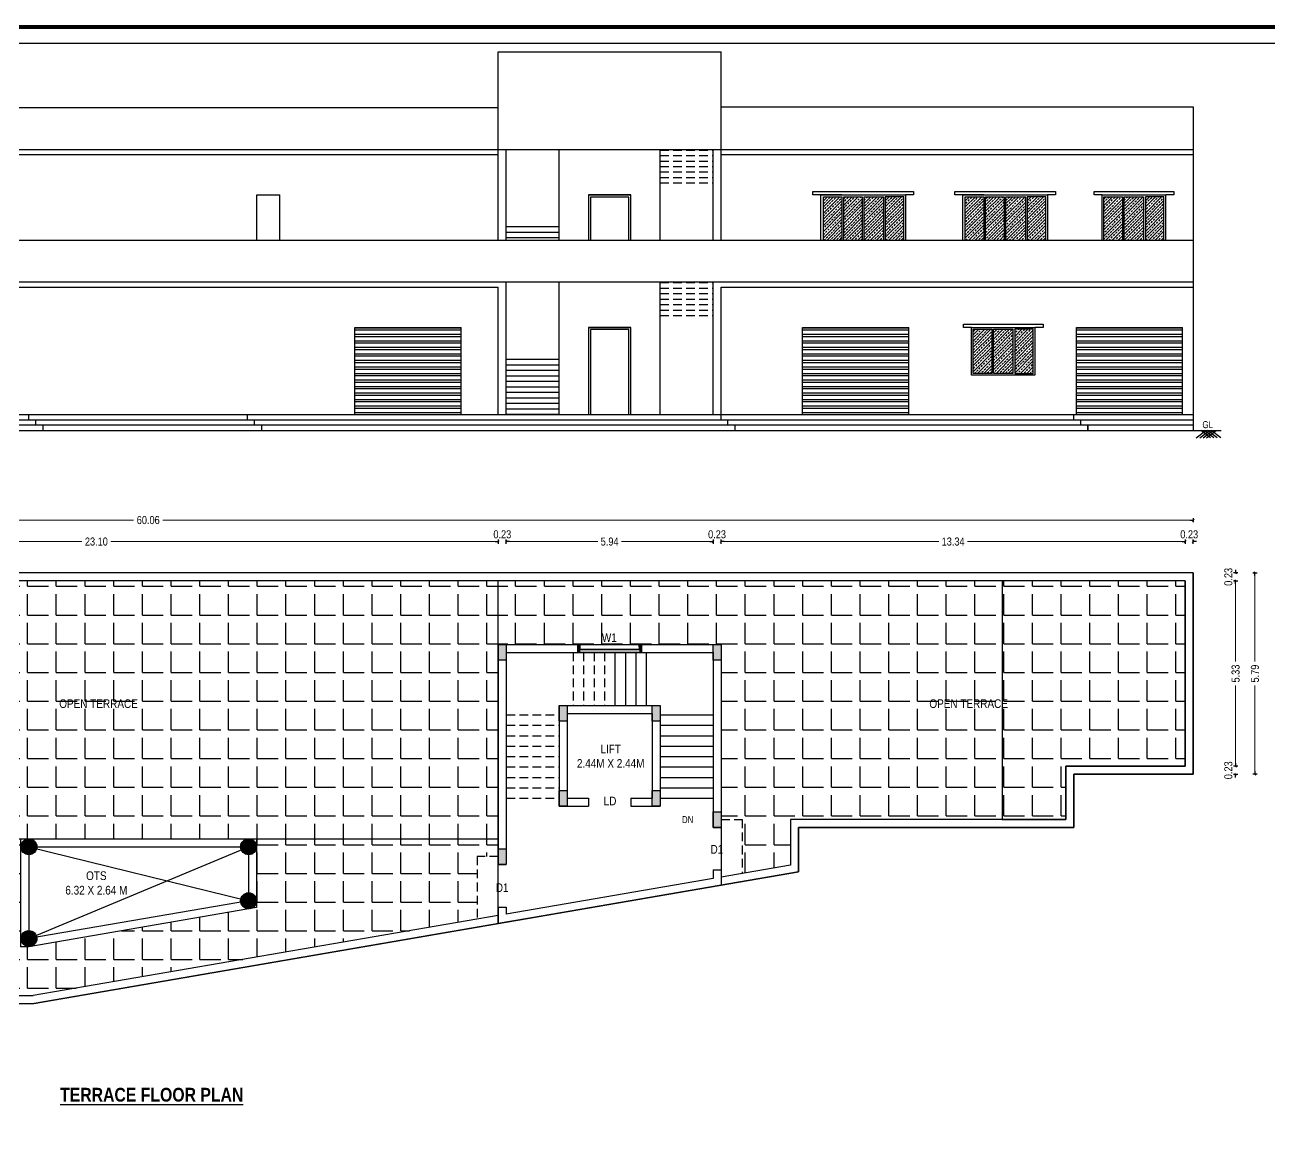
# Model space of a CAD drawing. Header units: metres. Extents: x 127 to 433, y 178 to 269.
# Drawn here: x 361.27 to 397.03, y 236.76 to 268.59 of the extents above; entities that cross this region are included whole.
import ezdxf

# ---------------------------------------------------------------- set-up
doc = ezdxf.new("R2010")
doc.units = ezdxf.units.M
doc.header["$MEASUREMENT"] = 0
doc.linetypes.add('DASHED', pattern=[0.75, 0.5, -0.25])
doc.linetypes.add('HIDDEN', pattern=[0.375, 0.25, -0.125])
for name, color, linetype in [('0 @ 1', 7, 'Continuous'), ('BLK_1_FLR_1_BLT_UP_AREA_DEDUCT', 1, 'Continuous'), ('BLK_1_FLR_2_ROOF_AREA', 54, 'Continuous'), ('BLK_1_STAIR_HEADROOM', 1, 'Continuous'), ('COLU', 6, 'Continuous'), ('GLASS', 4, 'Continuous'), ('HATCH', 8, 'Continuous'), ('SOLAR_PANEL', 3, 'Continuous')]:
    doc.layers.add(name, color=color, linetype=linetype)
for name, color, linetype, lineweight in [('door', 32, 'Continuous', 15), ('Porch', 250, 'Continuous', 0), ('sill level', 18, 'Continuous', 13)]:
    doc.layers.add(name, color=color, linetype=linetype, lineweight=lineweight)
doc.styles.add('Arial', font='swissc.ttf')
doc.styles.get("Standard").update_dxf_attribs({"font": 'swissc.ttf'})
doc.dimstyles.new('FLOOR DIM', dxfattribs={"dimtxt": 0.23, "dimasz": 0.03, "dimexe": 0.075, "dimexo": 0.3, "dimgap": 0.09, "dimtad": 0, "dimzin": 3, "dimdsep": 46, "dimtxsty": 'Arial', "dimblk": 'JM1', "dimcen": -0.09, "dimse1": 1, "dimse2": 1, "dimclrd": 5, "dimclre": 250, "dimclrt": 3, "dimazin": 0, "dimtfac": 0.65, "dimtix": 1, "dimtofl": 0, "dimtmove": 0, "dimatfit": 2, "dimfxl": 0, "dimfrac": 1, "dimtolj": 1, "dimlwd": 18, "dimlwe": -1, "dimarcsym": 0})
pattern_1 = [(45, (-113576.43154, 27845.85812), (-0.08838834765, 0.08838834765), []), (45, (-113576.34315, 27845.85812), (-0.08838834765, 0.08838834765), [0.0625, -0.03125])]
pattern_2 = [(45, (-113572.35438, 27845.85812), (-0.08838834765, 0.08838834765), []), (45, (-113572.26599, 27845.85812), (-0.08838834765, 0.08838834765), [0.0625, -0.03125])]

# ---------------------------------------------------------------- blocks, each defined once
blk = doc.blocks.new('WIN1')
at = {"layer": 'HATCH'}
h = blk.add_hatch(dxfattribs=at)
h.set_pattern_fill('ANSI33', color=256, scale=0.5)
h.set_pattern_definition([(45, (-111865.24615, 26251.29632), (-0.08838834765, 0.08838834765), []), (45, (-111865.15776, 26251.29632), (-0.08838834765, 0.08838834765), [0.0625, -0.03125])])
h.paths.add_polyline_path([(423.305, 193.767), (422.77, 193.767), (422.77, 192.497), (423.305, 192.497)])
h.paths.add_polyline_path([(423.915, 193.767), (423.355, 193.767), (423.355, 192.497), (423.915, 192.497)])
h.paths.add_polyline_path([(423.965, 192.497), (424.5, 192.497), (424.5, 193.767), (423.965, 193.767)])
for points in [[(422.72, 193.817), (424.549, 193.817), (424.549, 192.447), (422.72, 192.447)], [(423.305, 192.497), (422.77, 192.497), (422.77, 193.767), (423.305, 193.767)], [(423.915, 192.497), (423.355, 192.497), (423.355, 193.767), (423.915, 193.767)], [(423.965, 192.497), (424.5, 192.497), (424.5, 193.767), (423.965, 193.767)]]:
    blk.add_lwpolyline(points, close=True)
blk = doc.blocks.new('JM1')
at = {"color": 2}
for p, q in [((-3, 0), (0, 0)), ((-0.9, -0.9), (0.9, 0.9)), ((0, 2), (0, -2))]:
    blk.add_line(p, q, dxfattribs=at)
blk = doc.blocks.new('*D203')
at = {"color": 5, "lineweight": 18}
for p, q in [((351.807, 253.736), (362.909, 253.736)), ((374.847, 253.736), (363.746, 253.736))]:
    blk.add_line(p, q, dxfattribs=at)
at = {"layer": 'Defpoints', "color": 0}
for p in [(374.877, 253.736), (374.877, 252.838), (351.777, 252.608)]:
    blk.add_point(p, dxfattribs=at)
at = {"color": 5, "lineweight": 18, "xscale": 0.03, "yscale": 0.03, "zscale": 0.03, "rotation": 180}
blk.add_blockref('JM1', (351.777, 253.736), dxfattribs=at)
at = {"color": 5, "lineweight": 18, "xscale": 0.03, "yscale": 0.03, "zscale": 0.03}
blk.add_blockref('JM1', (374.877, 253.736), dxfattribs=at)
at = {"color": 3, "insert": (363.327, 253.736), "char_height": 0.23, "attachment_point": 5, "style": 'Arial'}
blk.add_mtext('\\A1;23.10', dxfattribs=at)
blk = doc.blocks.new('*D204')
at = {"color": 5, "lineweight": 18}
for p, q in [((374.847, 253.736), (374.817, 253.736)), ((375.137, 253.736), (375.167, 253.736))]:
    blk.add_line(p, q, dxfattribs=at)
at = {"layer": 'Defpoints', "color": 0}
for p in [(375.107, 253.736), (374.877, 252.608), (375.107, 252.608)]:
    blk.add_point(p, dxfattribs=at)
at = {"color": 5, "lineweight": 18, "xscale": 0.03, "yscale": 0.03, "zscale": 0.03}
blk.add_blockref('JM1', (374.877, 253.736), dxfattribs=at)
at = {"color": 5, "lineweight": 18, "xscale": 0.03, "yscale": 0.03, "zscale": 0.03, "rotation": 180}
blk.add_blockref('JM1', (375.107, 253.736), dxfattribs=at)
at = {"color": 3, "insert": (374.992, 253.944), "char_height": 0.23, "attachment_point": 5, "style": 'Arial'}
blk.add_mtext('\\A1;0.23', dxfattribs=at)
blk = doc.blocks.new('*D205')
at = {"color": 5, "lineweight": 18}
for p, q in [((375.137, 253.736), (377.734, 253.736)), ((381.017, 253.736), (378.421, 253.736))]:
    blk.add_line(p, q, dxfattribs=at)
at = {"layer": 'Defpoints', "color": 0}
for p in [(381.047, 253.736), (375.107, 252.608), (381.047, 252.608)]:
    blk.add_point(p, dxfattribs=at)
at = {"color": 5, "lineweight": 18, "xscale": 0.03, "yscale": 0.03, "zscale": 0.03, "rotation": 180}
blk.add_blockref('JM1', (375.107, 253.736), dxfattribs=at)
at = {"color": 5, "lineweight": 18, "xscale": 0.03, "yscale": 0.03, "zscale": 0.03}
blk.add_blockref('JM1', (381.047, 253.736), dxfattribs=at)
at = {"color": 3, "insert": (378.077, 253.736), "char_height": 0.23, "attachment_point": 5, "style": 'Arial'}
blk.add_mtext('\\A1;5.94', dxfattribs=at)
blk = doc.blocks.new('*D206')
at = {"color": 5, "lineweight": 18}
for p, q in [((381.307, 253.736), (387.533, 253.736)), ((394.587, 253.736), (388.362, 253.736))]:
    blk.add_line(p, q, dxfattribs=at)
at = {"layer": 'Defpoints', "color": 0}
for p in [(394.617, 253.736), (381.277, 252.608), (394.617, 252.608)]:
    blk.add_point(p, dxfattribs=at)
at = {"color": 5, "lineweight": 18, "xscale": 0.03, "yscale": 0.03, "zscale": 0.03, "rotation": 180}
blk.add_blockref('JM1', (381.277, 253.736), dxfattribs=at)
at = {"color": 5, "lineweight": 18, "xscale": 0.03, "yscale": 0.03, "zscale": 0.03}
blk.add_blockref('JM1', (394.617, 253.736), dxfattribs=at)
at = {"color": 3, "insert": (387.947, 253.736), "char_height": 0.23, "attachment_point": 5, "style": 'Arial'}
blk.add_mtext('\\A1;13.34', dxfattribs=at)
blk = doc.blocks.new('*D207')
at = {"color": 5, "lineweight": 18}
for p, q in [((394.587, 253.736), (394.557, 253.736)), ((394.877, 253.736), (394.907, 253.736))]:
    blk.add_line(p, q, dxfattribs=at)
at = {"layer": 'Defpoints', "color": 0}
for p in [(394.847, 253.736), (394.847, 252.838), (394.617, 252.608)]:
    blk.add_point(p, dxfattribs=at)
at = {"color": 5, "lineweight": 18, "xscale": 0.03, "yscale": 0.03, "zscale": 0.03}
blk.add_blockref('JM1', (394.617, 253.736), dxfattribs=at)
at = {"color": 5, "lineweight": 18, "xscale": 0.03, "yscale": 0.03, "zscale": 0.03, "rotation": 180}
blk.add_blockref('JM1', (394.847, 253.736), dxfattribs=at)
at = {"color": 3, "insert": (394.732, 253.944), "char_height": 0.23, "attachment_point": 5, "style": 'Arial'}
blk.add_mtext('\\A1;0.23', dxfattribs=at)
blk = doc.blocks.new('*D208')
at = {"color": 5, "lineweight": 18}
for p, q in [((334.817, 254.353), (364.397, 254.353)), ((394.817, 254.353), (365.237, 254.353))]:
    blk.add_line(p, q, dxfattribs=at)
at = {"layer": 'Defpoints', "color": 0}
for p in [(334.787, 254.353), (334.787, 252.838), (394.847, 252.838)]:
    blk.add_point(p, dxfattribs=at)
at = {"color": 5, "lineweight": 18, "xscale": 0.03, "yscale": 0.03, "zscale": 0.03, "rotation": 180}
blk.add_blockref('JM1', (334.787, 254.353), dxfattribs=at)
at = {"color": 5, "lineweight": 18, "xscale": 0.03, "yscale": 0.03, "zscale": 0.03}
blk.add_blockref('JM1', (394.847, 254.353), dxfattribs=at)
at = {"color": 3, "insert": (364.817, 254.353), "char_height": 0.23, "attachment_point": 5, "style": 'Arial'}
blk.add_mtext('\\A1;60.06', dxfattribs=at)
blk = doc.blocks.new('*D190')
at = {"color": 5, "lineweight": 18}
for p, q in [((396.065, 252.868), (396.065, 252.898)), ((396.065, 252.578), (396.065, 252.548))]:
    blk.add_line(p, q, dxfattribs=at)
at = {"layer": 'Defpoints', "color": 0}
for p in [(394.847, 252.838), (394.617, 252.608), (396.065, 252.608)]:
    blk.add_point(p, dxfattribs=at)
at = {"color": 5, "lineweight": 18, "xscale": 0.03, "yscale": 0.03, "zscale": 0.03}
for p, rotation in [((396.065, 252.838), 270), ((396.065, 252.608), 90)]:
    blk.add_blockref('JM1', p, dxfattribs=dict(at, rotation=rotation))
at = {"color": 3, "insert": (395.857, 252.723), "char_height": 0.23, "attachment_point": 5, "rotation": 90, "style": 'Arial'}
blk.add_mtext('\\A1;0.23', dxfattribs=at)
blk = doc.blocks.new('*D209')
at = {"color": 5, "lineweight": 18}
for p, q in [((396.065, 252.578), (396.065, 250.286)), ((396.065, 247.308), (396.065, 249.6))]:
    blk.add_line(p, q, dxfattribs=at)
at = {"layer": 'Defpoints', "color": 0}
for p in [(394.617, 252.608), (394.617, 247.278), (396.065, 247.278)]:
    blk.add_point(p, dxfattribs=at)
at = {"color": 5, "lineweight": 18, "xscale": 0.03, "yscale": 0.03, "zscale": 0.03}
for p, rotation in [((396.065, 252.608), 90), ((396.065, 247.278), 270)]:
    blk.add_blockref('JM1', p, dxfattribs=dict(at, rotation=rotation))
at = {"color": 3, "insert": (396.065, 249.943), "char_height": 0.23, "attachment_point": 5, "rotation": 90, "style": 'Arial'}
blk.add_mtext('\\A1;5.33', dxfattribs=at)
blk = doc.blocks.new('*D210')
at = {"color": 5, "lineweight": 18}
for p, q in [((396.065, 247.308), (396.065, 247.338)), ((396.065, 247.018), (396.065, 246.988))]:
    blk.add_line(p, q, dxfattribs=at)
at = {"layer": 'Defpoints', "color": 0}
for p in [(394.617, 247.278), (394.847, 247.048), (396.065, 247.048)]:
    blk.add_point(p, dxfattribs=at)
at = {"color": 5, "lineweight": 18, "xscale": 0.03, "yscale": 0.03, "zscale": 0.03}
for p, rotation in [((396.065, 247.278), 270), ((396.065, 247.048), 90)]:
    blk.add_blockref('JM1', p, dxfattribs=dict(at, rotation=rotation))
at = {"color": 3, "insert": (395.857, 247.163), "char_height": 0.23, "attachment_point": 5, "rotation": 90, "style": 'Arial'}
blk.add_mtext('\\A1;0.23', dxfattribs=at)
blk = doc.blocks.new('*D211')
at = {"color": 5, "lineweight": 18}
for p, q in [((396.621, 252.808), (396.621, 250.286)), ((396.621, 247.078), (396.621, 249.6))]:
    blk.add_line(p, q, dxfattribs=at)
at = {"layer": 'Defpoints', "color": 0}
for p in [(394.847, 252.838), (396.621, 252.838), (394.847, 247.048)]:
    blk.add_point(p, dxfattribs=at)
at = {"color": 5, "lineweight": 18, "xscale": 0.03, "yscale": 0.03, "zscale": 0.03}
for p, rotation in [((396.621, 252.838), 90), ((396.621, 247.048), 270)]:
    blk.add_blockref('JM1', p, dxfattribs=dict(at, rotation=rotation))
at = {"color": 3, "insert": (396.621, 249.943), "char_height": 0.23, "attachment_point": 5, "rotation": 90, "style": 'Arial'}
blk.add_mtext('\\A1;5.79', dxfattribs=at)
blk = doc.blocks.new('*D213')
at = {"color": 5, "lineweight": 18}
for p, q in [((381.017, 253.736), (380.987, 253.736)), ((381.307, 253.736), (381.337, 253.736))]:
    blk.add_line(p, q, dxfattribs=at)
at = {"layer": 'Defpoints', "color": 0}
for p in [(381.277, 253.736), (381.277, 250.778), (381.047, 250.548)]:
    blk.add_point(p, dxfattribs=at)
at = {"color": 5, "lineweight": 18, "xscale": 0.03, "yscale": 0.03, "zscale": 0.03}
blk.add_blockref('JM1', (381.047, 253.736), dxfattribs=at)
at = {"color": 5, "lineweight": 18, "xscale": 0.03, "yscale": 0.03, "zscale": 0.03, "rotation": 180}
blk.add_blockref('JM1', (381.277, 253.736), dxfattribs=at)
at = {"color": 3, "insert": (381.162, 253.944), "char_height": 0.23, "attachment_point": 5, "style": 'Arial'}
blk.add_mtext('\\A1;0.23', dxfattribs=at)
blk = doc.blocks.new('YJTYTY')
at = {"layer": 'Porch', "ltscale": 10}
h = blk.add_hatch(dxfattribs=at)
h.set_pattern_fill('ANSI31', color=256, scale=0.127, angle=-0.001718)
edge = h.paths.add_edge_path()
edge.add_arc((361.387, 244.968), 0.23, 0, 360)
at = {"layer": 'COLU', "ltscale": 10}
blk.add_circle((361.387, 244.968), 0.23, dxfattribs=at)
blk = doc.blocks.new('TYHJ')
at = {"layer": 'Porch', "ltscale": 10}
h = blk.add_hatch(color=256, dxfattribs=at)
h.dxf.hatch_style = 1
h.paths.add_polyline_path([(369.266, 162.409), (369.036, 162.409), (369.036, 161.959), (369.266, 161.959)])
at = {"layer": 'COLU', "ltscale": 10}
blk.add_lwpolyline([(369.266, 161.959), (369.036, 161.959), (369.036, 162.409), (369.266, 162.409)], close=True, dxfattribs=at)
blk = doc.blocks.new('TUYKUK')
at = {"color": 1}
for name, p in [('TYHJ', (5.841, 88.369)), ('TYHJ', (12.011, 88.369)), ('TYHJ', (7.591, 86.619)), ('TYHJ', (10.261, 86.619)), ('TYHJ', (-23.049, 84.232)), ('TYHJ', (-19.771, 84.232)), ('TYHJ', (7.591, 84.169)), ('TYHJ', (10.261, 84.169)), ('TYHJ', (12.011, 83.559)), ('YJTYTY', (0, 0)), ('YJTYTY', (6.316, 0)), ('TYHJ', (5.841, 82.495)), ('YJTYTY', (6.316, -1.555)), ('TYHJ', (-23.049, 80.134)), ('TYHJ', (-19.771, 80.134)), ('YJTYTY', (0, -2.642)), ('TYHJ', (-34.249, 79.219)), ('TYHJ', (-30.969, 78.999)), ('TYHJ', (-34.249, 75.939)), ('TYHJ', (-30.969, 75.939))]:
    blk.add_blockref(name, p, dxfattribs=at)
blk = doc.blocks.new('W1')
h = blk.add_hatch(color=252)
h.dxf.hatch_style = 1
h.paths.add_polyline_path([(373.281, 147.635), (373.345, 147.635), (373.345, 147.699), (373.281, 147.699)])
h.paths.add_polyline_path([(373.281, 147.533), (373.329, 147.533), (373.329, 147.574), (373.345, 147.574), (373.345, 147.635), (373.281, 147.635)])
h.paths.add_polyline_path([(373.281, 147.469), (373.329, 147.469), (373.329, 147.533), (373.281, 147.533)])
h = blk.add_hatch(color=252)
h.dxf.hatch_style = 1
h.paths.add_polyline_path([(375.062, 147.469), (375.11, 147.469), (375.11, 147.533), (375.062, 147.533)])
h.paths.add_polyline_path([(375.046, 147.574), (375.062, 147.574), (375.062, 147.533), (375.11, 147.533), (375.11, 147.635), (375.046, 147.635)])
h.paths.add_polyline_path([(375.046, 147.635), (375.11, 147.635), (375.11, 147.699), (375.046, 147.699)])
for p, q in [((373.345, 147.635), (373.345, 147.699)), ((375.046, 147.635), (375.046, 147.699)), ((373.329, 147.533), (373.329, 147.469)), ((375.062, 147.533), (375.062, 147.469))]:
    blk.add_line(p, q)
blk.add_lwpolyline([(375.11, 147.469), (373.281, 147.469), (373.281, 147.699), (375.11, 147.699)], close=True)
at = {"layer": 'door'}
for p, q in [((373.281, 147.635), (373.345, 147.635)), ((373.345, 147.635), (373.281, 147.635)), ((373.329, 147.533), (373.281, 147.533)), ((373.329, 147.574), (373.329, 147.533)), ((373.345, 147.574), (373.329, 147.574)), ((373.345, 147.635), (373.345, 147.574)), ((375.046, 147.635), (375.046, 147.574)), ((375.11, 147.635), (375.046, 147.635)), ((375.046, 147.574), (375.062, 147.574)), ((375.062, 147.574), (375.062, 147.533)), ((375.062, 147.533), (375.11, 147.533))]:
    blk.add_line(p, q, dxfattribs=at)
at = {"layer": 'GLASS'}
for p, q in [((375.062, 147.555), (373.329, 147.555)), ((375.062, 147.549), (373.329, 147.549))]:
    blk.add_line(p, q, dxfattribs=at)
at = {"layer": 'sill level'}
for p, q in [((373.281, 147.699), (375.11, 147.699)), ((373.281, 147.469), (375.11, 147.469))]:
    blk.add_line(p, q, dxfattribs=at)

msp = doc.modelspace()

# ---------------------------------------------------------------- hatches: boundary and pattern name
h = msp.add_hatch()
h.set_pattern_fill('ANSI32', color=252, scale=0.5, angle=135)
h.set_pattern_definition([(180, (-113558.98748, 27845.75812), (0, -0.1875), []), (180, (-113559.04998, 27845.82062), (0, -0.1875), [])])
h.paths.add_polyline_path([(370.758, 257.388), (373.808, 257.388), (373.808, 259.888), (370.758, 259.888)])
h = msp.add_hatch()
h.set_pattern_fill('ANSI32', color=252, scale=0.5, angle=135)
h.set_pattern_definition([(180, (-113546.12518, 27845.75812), (0, -0.1875), []), (180, (-113546.18768, 27845.82062), (0, -0.1875), [])])
h.paths.add_polyline_path([(383.621, 257.388), (386.671, 257.388), (386.671, 259.888), (383.621, 259.888)])
h = msp.add_hatch()
h.set_pattern_fill('ANSI32', color=252, scale=0.5, angle=135)
h.set_pattern_definition([(180, (-113538.25357, 27845.75812), (0, -0.1875), []), (180, (-113538.31607, 27845.82062), (0, -0.1875), [])])
h.paths.add_polyline_path([(391.492, 257.388), (394.542, 257.388), (394.542, 259.888), (391.492, 259.888)])
h = msp.add_hatch()
h.set_pattern_fill('ANGLE', color=252, scale=3)
h.set_pattern_definition([(0, (0, 0), (0, 0.825), [0.6, -0.225]), (90, (0, 0), (-0.825, 1e-16), [0.6, -0.225])])
h.paths.add_polyline_path([(351.777, 252.608), (394.617, 252.608), (394.617, 247.278), (391.187, 247.278), (391.187, 245.748), (383.277, 245.748), (383.277, 244.435), (381.887, 244.195), (381.887, 245.748), (381.277, 245.748), (381.277, 250.778), (374.877, 250.778), (374.877, 244.684), (374.267, 244.684), (374.267, 242.884), (361.507, 240.688), (350.105, 240.688), (350.105, 242.093), (351.777, 242.093)])
h.paths.add_polyline_path([(367.933, 245.198), (367.933, 243.219), (361.387, 242.093), (361.157, 242.093), (361.157, 245.198)], flags=16)
h.paths.add_polyline_path([(362.297, 248.814), (364.478, 248.814), (364.478, 249.337), (362.297, 249.337)], flags=24)
h.paths.add_polyline_path([(387.301, 248.814), (389.482, 248.814), (389.482, 249.337), (387.301, 249.337)], flags=24)
h = msp.add_hatch()
h.set_pattern_fill('ANSI31', color=252)
h.paths.add_polyline_path([(362.359, 243.45), (364.301, 243.45), (364.301, 244.394), (362.359, 244.394)], flags=8)
h.paths.add_polyline_path([(385.815, 248.956), (387.996, 248.956), (387.996, 249.48), (385.815, 249.48)], flags=24)
h.paths.add_polyline_path([(362.297, 248.814), (364.478, 248.814), (364.478, 249.337), (362.297, 249.337)], flags=24)
h = msp.add_hatch()
h.set_pattern_fill('ANSI31', color=252)
h.paths.add_polyline_path([(362.359, 243.45), (364.301, 243.45), (364.301, 244.394), (362.359, 244.394)], flags=9)
h.paths.add_polyline_path([(362.297, 248.814), (364.478, 248.814), (364.478, 249.337), (362.297, 249.337)], flags=9)
h = msp.add_hatch()
h.set_pattern_fill('ANSI31', color=252)
h.paths.add_polyline_path([(362.359, 243.45), (364.301, 243.45), (364.301, 244.394), (362.359, 244.394)], flags=9)
h.paths.add_polyline_path([(362.297, 248.814), (364.478, 248.814), (364.478, 249.337), (362.297, 249.337)], flags=9)
h = msp.add_hatch()
h.set_pattern_fill('ANSI31', color=252)
h.set_pattern_definition([(45, (351.77726, 242.0929), (-0.08838835, 0.08838835), [])])
h.paths.add_polyline_path([(387.301, 248.814), (389.482, 248.814), (389.482, 249.337), (387.301, 249.337)], flags=9)
h.paths.add_polyline_path([(362.359, 243.45), (364.301, 243.45), (364.301, 244.394), (362.359, 244.394)], flags=9)
h.paths.add_polyline_path([(362.297, 248.814), (364.478, 248.814), (364.478, 249.337), (362.297, 249.337)], flags=9)
at = {"layer": '0 @ 1'}
h = msp.add_hatch(dxfattribs=at)
h.set_pattern_fill('ANSI31', color=252)
h.paths.add_polyline_path([(362.359, 243.45), (364.301, 243.45), (364.301, 244.394), (362.359, 244.394)], flags=9)
h.paths.add_polyline_path([(362.297, 248.814), (364.478, 248.814), (364.478, 249.337), (362.297, 249.337)], flags=9)
at = {"layer": 'HATCH'}
h = msp.add_hatch(dxfattribs=at)
h.set_pattern_fill('ANSI33', color=256, scale=0.5)
h.set_pattern_definition(pattern_1)
h.paths.add_polyline_path([(384.753, 263.648), (384.218, 263.648), (384.218, 262.398), (384.753, 262.398)])
h = msp.add_hatch(dxfattribs=at)
h.set_pattern_fill('ANSI33', color=256, scale=0.5)
h.set_pattern_definition(pattern_1)
h.paths.add_polyline_path([(385.338, 263.648), (384.803, 263.648), (384.803, 262.398), (385.338, 262.398)])
h = msp.add_hatch(dxfattribs=at)
h.set_pattern_fill('ANSI33', color=256, scale=0.5)
h.set_pattern_definition([(45, (-111903.21298, 26321.17734), (-0.08838834765, 0.08838834765), []), (45, (-111903.12459, 26321.17734), (-0.08838834765, 0.08838834765), [0.0625, -0.03125])])
h.paths.add_polyline_path([(385.998, 262.398), (386.533, 262.398), (386.533, 263.648), (385.998, 263.648)])
h.paths.add_polyline_path([(385.388, 262.398), (385.948, 262.398), (385.948, 263.648), (385.388, 263.648)])
h = msp.add_hatch(dxfattribs=at)
h.set_pattern_fill('ANSI33', color=256, scale=0.5)
h.set_pattern_definition(pattern_2)
h.paths.add_polyline_path([(388.831, 263.648), (388.296, 263.648), (388.296, 262.398), (388.831, 262.398)])
h = msp.add_hatch(dxfattribs=at)
h.set_pattern_fill('ANSI33', color=256, scale=0.5)
h.set_pattern_definition(pattern_2)
h.paths.add_polyline_path([(389.416, 263.648), (388.881, 263.648), (388.881, 262.398), (389.416, 262.398)])
h = msp.add_hatch(dxfattribs=at)
h.set_pattern_fill('ANSI33', color=256, scale=0.5)
h.set_pattern_definition([(45, (-111899.13582, 26321.17734), (-0.08838834765, 0.08838834765), []), (45, (-111899.04743, 26321.17734), (-0.08838834765, 0.08838834765), [0.0625, -0.03125])])
h.paths.add_polyline_path([(390.076, 262.398), (390.611, 262.398), (390.611, 263.648), (390.076, 263.648)])
h.paths.add_polyline_path([(389.466, 262.398), (390.026, 262.398), (390.026, 263.648), (389.466, 263.648)])
h = msp.add_hatch(dxfattribs=at)
h.set_pattern_fill('ANSI33', color=256, scale=0.5)
h.set_pattern_definition([(45, (-111895.74013, 26321.17734), (-0.08838834765, 0.08838834765), []), (45, (-111895.65174, 26321.17734), (-0.08838834765, 0.08838834765), [0.0625, -0.03125])])
h.paths.add_polyline_path([(392.861, 262.398), (393.421, 262.398), (393.421, 263.648), (392.861, 263.648)])
h.paths.add_polyline_path([(393.471, 262.398), (394.006, 262.398), (394.006, 263.648), (393.471, 263.648)])
h.paths.add_polyline_path([(392.276, 262.398), (392.811, 262.398), (392.811, 263.648), (392.276, 263.648)])

# ---------------------------------------------------------------- linework, layer by layer
for p, q in [((374.877, 267.81), (381.277, 267.812)), ((374.877, 262.398), (374.877, 267.81)), ((381.277, 262.398), (381.277, 267.812)), ((334.787, 266.208), (374.877, 266.208)), ((381.277, 266.228), (394.848, 266.228)), ((394.848, 266.228), (394.848, 256.928)), ((346.098, 265.008), (394.848, 265.008)), ((375.107, 262.398), (375.107, 265.008)), ((376.627, 262.398), (376.627, 265.008)), ((379.527, 262.398), (379.527, 265.008)), ((381.047, 262.398), (381.047, 265.008)), ((349.032, 264.858), (374.877, 264.858)), ((379.526, 262.398), (379.526, 264.858)), ((381.277, 264.858), (394.848, 264.858)), ((367.935, 262.398), (367.935, 263.698)), ((367.935, 263.698), (368.6, 263.698)), ((368.6, 262.398), (368.6, 263.698)), ((377.466, 263.698), (378.686, 263.698)), ((376.627, 262.778), (375.107, 262.778)), ((376.627, 262.62), (375.107, 262.62)), ((376.627, 262.462), (375.107, 262.462)), ((346.098, 262.398), (394.848, 262.398)), ((375.111, 262.398), (376.631, 262.398)), ((346.098, 261.198), (394.848, 261.198)), ((349.032, 261.048), (374.877, 261.048)), ((374.877, 257.388), (374.877, 261.048)), ((375.107, 257.388), (375.107, 261.198)), ((376.627, 257.388), (376.627, 261.198)), ((379.527, 257.388), (379.527, 261.198)), ((381.047, 257.388), (381.047, 261.198)), ((381.277, 261.048), (394.848, 261.048)), ((381.277, 257.388), (381.277, 261.048)), ((370.758, 257.388), (370.758, 259.888)), ((370.758, 259.888), (373.808, 259.888)), ((373.808, 257.388), (373.808, 259.888)), ((377.466, 259.888), (378.686, 259.888)), ((383.621, 259.888), (386.671, 259.888)), ((383.621, 257.388), (383.621, 259.888)), ((386.671, 257.388), (386.671, 259.888)), ((391.492, 259.888), (394.542, 259.888)), ((391.492, 257.388), (391.492, 259.888)), ((394.542, 257.388), (394.542, 259.888)), ((376.627, 258.968), (375.107, 258.968)), ((376.627, 258.81), (375.107, 258.81)), ((376.627, 258.652), (375.107, 258.652)), ((376.627, 258.494), (375.107, 258.494)), ((376.627, 258.336), (375.107, 258.336)), ((376.627, 258.178), (375.107, 258.178)), ((376.627, 258.02), (375.107, 258.02)), ((376.627, 257.862), (375.107, 257.862)), ((376.627, 257.704), (375.107, 257.704)), ((376.627, 257.546), (375.107, 257.546)), ((334.787, 257.388), (394.848, 257.388)), ((345.382, 257.238), (394.848, 257.238)), ((345.382, 257.088), (394.848, 257.088)), ((361.387, 257.238), (361.387, 257.388)), ((361.587, 257.088), (361.587, 257.238)), ((361.787, 257.088), (361.787, 256.928)), ((367.671, 257.238), (367.671, 257.388)), ((367.871, 257.088), (367.871, 257.238)), ((368.071, 257.088), (368.071, 256.928)), ((376.627, 257.388), (375.107, 257.388)), ((381.277, 257.238), (381.277, 257.388)), ((381.477, 257.088), (381.477, 257.238)), ((381.677, 257.088), (381.677, 256.928)), ((391.417, 257.238), (391.417, 257.388)), ((391.617, 257.088), (391.617, 257.238)), ((391.817, 256.928), (391.817, 257.088)), ((391.817, 257.088), (391.817, 256.928)), ((345.382, 256.928), (394.848, 256.928)), ((345.382, 256.928), (395.648, 256.928)), ((394.93, 256.718), (395.209, 256.928)), ((395.033, 256.718), (395.311, 256.928)), ((395.347, 256.718), (395.068, 256.928)), ((395.131, 256.718), (395.41, 256.928)), ((395.44, 256.718), (395.161, 256.928)), ((395.224, 256.718), (395.502, 256.928)), ((395.538, 256.718), (395.259, 256.928)), ((395.641, 256.718), (395.362, 256.928)), ((394.847, 252.838), (351.547, 252.838)), ((394.847, 252.838), (394.847, 247.048)), ((394.617, 252.608), (351.777, 252.608)), ((394.617, 252.608), (394.617, 247.278)), ((374.877, 250.778), (381.277, 250.778)), ((374.877, 250.778), (374.877, 244.454)), ((381.277, 250.778), (381.277, 245.518)), ((375.107, 250.548), (381.047, 250.548)), ((375.107, 250.548), (375.107, 244.454)), ((378.229, 250.548), (378.229, 249.028)), ((378.529, 250.548), (378.529, 249.028)), ((378.829, 250.548), (378.829, 249.028)), ((378.829, 250.548), (378.829, 249.028)), ((379.129, 250.548), (379.129, 249.028)), ((381.047, 250.548), (381.047, 245.518)), ((376.627, 249.028), (379.527, 249.028)), ((376.627, 249.028), (376.627, 246.128)), ((379.527, 249.028), (379.527, 246.128)), ((376.857, 248.798), (379.297, 248.798)), ((376.857, 248.798), (376.857, 246.358)), ((379.297, 248.798), (379.297, 246.358)), ((379.527, 248.758), (381.047, 248.758)), ((379.527, 248.458), (381.047, 248.458)), ((379.527, 248.158), (381.047, 248.158)), ((379.527, 247.858), (381.047, 247.858)), ((379.527, 247.558), (381.047, 247.558)), ((379.527, 247.258), (381.047, 247.258)), ((394.617, 247.278), (391.187, 247.278)), ((391.187, 247.278), (391.187, 245.748)), ((379.527, 246.958), (381.047, 246.958)), ((394.847, 247.048), (391.417, 247.048)), ((391.417, 247.048), (391.417, 245.518)), ((376.857, 246.358), (377.466, 246.358)), ((377.466, 246.358), (377.466, 246.128)), ((378.686, 246.358), (379.297, 246.358)), ((378.686, 246.358), (378.686, 246.128)), ((379.527, 246.658), (381.047, 246.658)), ((379.527, 246.358), (381.047, 246.358)), ((376.627, 246.128), (377.466, 246.128)), ((378.686, 246.128), (379.527, 246.128)), ((391.187, 245.748), (383.277, 245.748)), ((383.277, 245.748), (383.277, 244.435)), ((381.277, 245.518), (381.047, 245.518)), ((381.047, 245.518), (381.277, 245.518)), ((391.417, 245.518), (383.507, 245.518)), ((383.507, 245.518), (383.507, 244.241)), ((361.387, 244.968), (361.387, 242.326)), ((361.387, 244.968), (367.703, 244.968)), ((361.387, 244.968), (367.703, 243.413)), ((361.387, 242.326), (367.703, 244.968)), ((367.703, 244.968), (367.703, 243.413)), ((383.507, 244.241), (361.536, 240.46)), ((374.877, 244.454), (375.107, 244.454)), ((381.047, 244.298), (381.277, 244.298)), ((381.047, 244.298), (381.047, 244.051)), ((383.277, 244.435), (381.277, 244.09)), ((381.277, 244.298), (381.277, 243.857)), ((381.047, 244.051), (375.107, 243.028)), ((367.703, 243.413), (361.387, 242.326)), ((374.877, 243.234), (375.107, 243.234)), ((374.877, 243.234), (374.877, 242.756)), ((375.107, 243.234), (375.107, 243.028)), ((374.877, 242.989), (361.507, 240.688)), ((349.495, 240.688), (361.507, 240.688)), ((345.147, 240.458), (361.527, 240.458))]:
    msp.add_line(p, q)
at = {"color": 252, "linetype": 'DASHED', "ltscale": 0.5}
for p, q in [((377.029, 250.548), (377.029, 249.028)), ((377.329, 250.548), (377.329, 249.028)), ((377.629, 250.548), (377.629, 249.028)), ((377.929, 250.548), (377.929, 249.028)), ((375.107, 248.758), (376.627, 248.758)), ((375.107, 248.458), (376.627, 248.458)), ((375.107, 248.158), (376.627, 248.158)), ((375.107, 247.858), (376.627, 247.858)), ((375.107, 247.558), (376.627, 247.558)), ((375.107, 247.258), (376.627, 247.258)), ((375.107, 246.958), (376.627, 246.958)), ((375.107, 246.658), (376.627, 246.658)), ((375.107, 246.358), (376.627, 246.358))]:
    msp.add_line(p, q, dxfattribs=at)
at = {"const_width": 0.12}
msp.add_lwpolyline([(331.188, 268.526), (432.873, 268.526), (432.873, 198.28), (331.188, 198.28)], close=True, dxfattribs=at)
for points in [[(331.656, 268.058), (432.405, 268.058), (432.405, 198.748), (331.656, 198.748)], [(378.686, 259.888), (377.466, 259.888), (377.466, 257.388), (378.686, 257.388)], [(367.933, 245.198), (367.933, 243.219), (361.387, 242.093), (361.157, 242.093), (361.157, 245.198)]]:
    msp.add_lwpolyline(points, close=True)
for points in [[(378.686, 262.398), (378.686, 263.698), (377.466, 263.698), (377.466, 262.398)], [(378.626, 262.398), (378.626, 263.638), (377.526, 263.638), (377.526, 262.398)], [(384.145, 262.398), (384.145, 263.698), (386.583, 263.698), (386.583, 262.398)], [(384.218, 262.398), (384.218, 263.648), (384.753, 263.648), (384.753, 262.398)], [(384.803, 262.398), (384.803, 263.648), (385.338, 263.648), (385.338, 262.398)], [(385.388, 262.398), (385.388, 263.648), (385.948, 263.648), (385.948, 262.398)], [(386.533, 262.398), (386.533, 263.648), (385.998, 263.648), (385.998, 262.398)], [(388.222, 262.398), (388.222, 263.698), (390.661, 263.698), (390.661, 262.398)], [(388.296, 262.398), (388.296, 263.648), (388.831, 263.648), (388.831, 262.398)], [(388.881, 262.398), (388.881, 263.648), (389.416, 263.648), (389.416, 262.398)], [(389.466, 262.398), (389.466, 263.648), (390.026, 263.648), (390.026, 262.398)], [(390.611, 262.398), (390.611, 263.648), (390.076, 263.648), (390.076, 262.398)], [(392.226, 262.398), (392.226, 263.698), (394.055, 263.698), (394.055, 262.398)], [(392.276, 262.398), (392.276, 263.648), (392.811, 263.648), (392.811, 262.398)], [(392.861, 262.398), (392.861, 263.648), (393.421, 263.648), (393.421, 262.398)], [(394.006, 262.398), (394.006, 263.648), (393.471, 263.648), (393.471, 262.398)], [(378.626, 257.388), (378.626, 259.828), (377.526, 259.828), (377.526, 257.388)]]:
    msp.add_lwpolyline(points)
at = {"color": 0}
for points in [[(384.753, 263.698), (383.915, 263.698), (383.915, 263.798), (386.813, 263.798), (386.813, 263.698), (386.583, 263.698)], [(388.831, 263.698), (387.992, 263.698), (387.992, 263.798), (390.891, 263.798), (390.891, 263.698), (390.661, 263.698)], [(392.226, 263.698), (391.996, 263.698), (391.996, 263.798), (394.286, 263.798), (394.286, 263.698), (394.056, 263.698)], [(388.471, 259.888), (388.241, 259.888), (388.241, 259.988), (390.531, 259.988), (390.531, 259.888), (390.301, 259.888)]]:
    msp.add_lwpolyline(points, dxfattribs=at)
at = {"layer": 'BLK_1_FLR_2_ROOF_AREA'}
msp.add_lwpolyline([(346.165, 240.458), (361.527, 240.458), (383.507, 244.241), (383.507, 244.241), (383.507, 244.241), (383.507, 244.241), (383.507, 244.241), (383.507, 244.241), (383.507, 244.241), (383.507, 244.241), (383.507, 245.518), (391.417, 245.518), (391.417, 247.048), (394.847, 247.048), (394.847, 252.838), (351.547, 252.838)], dxfattribs=at)
at = {"layer": 'BLK_1_STAIR_HEADROOM', "color": 1}
msp.add_lwpolyline([(374.877, 250.778), (381.277, 250.778), (381.277, 243.857), (374.877, 242.756)], close=True, dxfattribs=at)
at = {"layer": 'HATCH', "color": 8, "linetype": 'HIDDEN'}
for p, q in [((379.527, 264.99), (381.047, 264.99)), ((379.527, 264.832), (381.047, 264.832)), ((379.527, 264.674), (381.047, 264.674)), ((379.527, 264.516), (381.047, 264.516)), ((379.527, 264.358), (381.047, 264.358)), ((379.527, 264.2), (381.047, 264.2)), ((379.527, 264.042), (381.047, 264.042)), ((379.527, 261.18), (381.047, 261.18)), ((379.527, 261.022), (381.047, 261.022)), ((379.527, 260.864), (381.047, 260.864)), ((379.527, 260.706), (381.047, 260.706)), ((379.527, 260.548), (381.047, 260.548)), ((379.527, 260.39), (381.047, 260.39)), ((379.527, 260.232), (381.047, 260.232))]:
    msp.add_line(p, q, dxfattribs=at)
for points in [[(381.277, 245.748), (381.277, 245.748), (381.887, 245.748), (381.887, 244.195)], [(374.877, 244.684), (374.877, 244.684), (374.267, 244.684), (374.267, 242.884)]]:
    msp.add_lwpolyline(points, dxfattribs=at)
at = {"layer": 'SOLAR_PANEL', "color": 3}
for points in [[(351.777, 252.608), (351.777, 245.198), (374.877, 245.198), (374.877, 252.608)], [(389.353, 245.748), (389.373, 245.748), (391.187, 245.748), (391.187, 247.278), (394.617, 247.278), (394.617, 252.608), (389.353, 252.608)]]:
    msp.add_lwpolyline(points, close=True, dxfattribs=at)

# ---------------------------------------------------------------- block references
for name, p in [('WIN1', (-34.249, 66.071)), ('W1', (3.882, 103.079))]:
    msp.add_blockref(name, p)
at = {"layer": 'BLK_1_FLR_1_BLT_UP_AREA_DEDUCT', "color": 2}
msp.add_blockref('TUYKUK', (0, 0), dxfattribs=at)

# ---------------------------------------------------------------- texts
at = {"attachment_point": 5}
for s, insert, char_height in [('\\A1;GL', (395.264, 257.095), 0.2), ('\\A1;W1', (378.069, 250.977), 0.25), ('\\A1;OPEN TERRACE', (363.389, 249.077), 0.25), ('\\A1;OPEN TERRACE', (388.393, 249.077), 0.25), ('\\A1;LIFT\\P2.44M X 2.44M', (378.107, 247.569), 0.25), ('\\A1;LD', (378.087, 246.28), 0.25), ('\\A1;DN', (380.318, 245.746), 0.2), ('\\A1;D1', (381.158, 244.892), 0.25), ('\\A1;OTS\\P6.32 X 2.64 M', (363.326, 243.924), 0.25), ('\\A1;D1', (374.988, 243.79), 0.25)]:
    msp.add_mtext(s, dxfattribs=dict(at, insert=insert, char_height=char_height))
at = {"insert": (364.917, 237.837), "char_height": 0.396, "width": 5.84286, "attachment_point": 5}
msp.add_mtext('\\A1;{\\fSwis721 Cn BT|b1|i0|c0|p34;\\LTERRACE FLOOR PLAN}', dxfattribs=at)

# ---------------------------------------------------------------- dimensions: what is measured, and where the dimension line sits
for base, p1, p2, override, picture, middle in [((334.787, 254.353), (394.847, 252.838), (334.787, 252.838), {"dimpost": '\\X', "dimtmove": 1}, '*D208', (364.817, 254.353)), ((374.877, 253.736), (351.777, 252.608), (374.877, 252.838), {"dimpost": '\\X', "dimtmove": 1}, '*D203', (363.327, 253.736)), ((375.107, 253.736), (374.877, 252.608), (375.107, 252.608), {"dimtad": 3, "dimpost": '\\X'}, '*D204', (374.992, 253.944)), ((381.047, 253.736), (375.107, 252.608), (381.047, 252.608), {"dimpost": '\\X', "dimtmove": 1}, '*D205', (378.077, 253.736)), ((381.277, 253.736), (381.047, 250.548), (381.277, 250.778), {"dimtad": 3, "dimpost": '\\X'}, '*D213', (381.162, 253.944)), ((394.617, 253.736), (381.277, 252.608), (394.617, 252.608), {"dimpost": '\\X', "dimtmove": 1}, '*D206', (387.947, 253.736)), ((394.847, 253.736), (394.617, 252.608), (394.847, 252.838), {"dimtad": 3, "dimpost": '\\X'}, '*D207', (394.732, 253.944))]:
    dim = msp.add_linear_dim(base=base, p1=p1, p2=p2, dimstyle='FLOOR DIM', override=override)
    dim.commit()
    dim.dimension.update_dxf_attribs({"geometry": picture, "text_midpoint": middle})
for base, p1, p2, override, picture, middle in [((396.065, 252.608), (394.847, 252.838), (394.617, 252.608), {"dimtad": 3, "dimpost": '\\X'}, '*D190', (395.857, 252.723)), ((396.621, 252.838), (394.847, 247.048), (394.847, 252.838), {"dimpost": '\\X', "dimtmove": 1}, '*D211', (396.621, 249.943)), ((396.065, 247.278), (394.617, 252.608), (394.617, 247.278), {"dimpost": '\\X', "dimtmove": 1}, '*D209', (396.065, 249.943)), ((396.065, 247.048), (394.617, 247.278), (394.847, 247.048), {"dimtad": 3, "dimpost": '\\X'}, '*D210', (395.857, 247.163))]:
    dim = msp.add_linear_dim(base=base, p1=p1, p2=p2, angle=90, dimstyle='FLOOR DIM', override=override)
    dim.commit()
    dim.dimension.update_dxf_attribs({"geometry": picture, "text_midpoint": middle})

doc.saveas('drawing.dxf')
